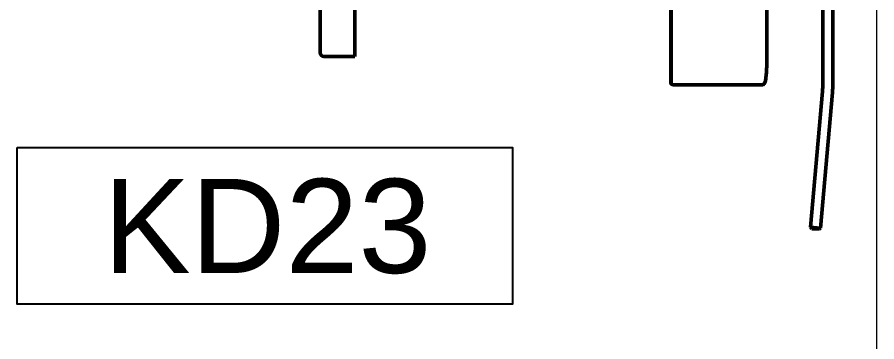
# Model space of a CAD drawing. Extents: x -3873 to 164127, y 7129 to 96529.
# Drawn here: x 52982 to 54353, y 52042 to 52560 of the extents above; entities that cross this region are included whole.
import ezdxf
from ezdxf.enums import TextEntityAlignment as Align

# ---------------------------------------------------------------- set-up
doc = ezdxf.new("R2010")
doc.units = 0
for name, color, linetype in [('KROMEKA', 1, 'CONTINUOUS'), ('LAYOUT-KROMEKA', 1, 'CONTINUOUS'), ('MC_1_2_025', 2, 'CONTINUOUS')]:
    doc.layers.add(name, color=color, linetype=linetype)
doc.layers.add('LAYOUT Kromeka', color=1, linetype='CONTINUOUS', lineweight=5)
doc.layers.add('Visible (ISO)', color=7, linetype='CONTINUOUS', lineweight=50)
doc.styles.add('015_100', font='arial.ttf', dxfattribs={"height": 150})

# ---------------------------------------------------------------- blocks, each defined once
blk = doc.blocks.new('A$C41c53640')
at = {"layer": 'Visible (ISO)', "color": 0}
for p, q in [((281.5, 878), (1169.5, 878)), ((275.5, 833), (275.5, 872)), ((275.5, 833), (275.5, 823)), ((455.5, 823), (275.5, 823)), ((230.5, 315.8), (230.5, 315)), ((413, 318.7), (233.5, 318.7)), ((413, 317.9), (233.5, 317.9)), ((230.5, 243.8), (230.5, 315)), ((230.5, 241), (230.5, 243.8)), ((230.5, 241), (230.5, 172.7)), ((455.5, 165), (279.9, 165)), ((0, 81.8), (1, 93.7)), ((1, 93.7), (3.2, 95.5)), ((3.2, 95.5), (1.8, 79.6)), ((3.2, 95.5), (219.7, 76.6)), ((0, 81.8), (1.8, 79.6)), ((1.8, 79.6), (218.3, 60.6)), ((232.1, 76), (395.5, 76)), ((232.1, 60), (395.5, 60))]:
    blk.add_line(p, q, dxfattribs=at)
for centre, radius, start, end in [((281.5, 872), 6, 90, 180), ((232.1, 218), 142, 265, 270), ((232.1, 218), 158, 265, 270)]:
    blk.add_arc(centre, radius, start, end, dxfattribs=at)
for centre, major_axis, ratio, start_param, end_param in [((233.5, 315.8), (-3, 0), 0.964316, 4.712389, 6.283185), ((233.5, 315), (-3, 0), 0.964316, 4.712389, 6.283185), ((230.5, 213), (138.4, -18.3), 0.320641, 4.827548, 4.832918)]:
    blk.add_ellipse(centre, major_axis=major_axis, ratio=ratio, start_param=start_param, end_param=end_param, dxfattribs=at)
for points, knots in [([(231.5, 170), (231.3, 170.3), (231.1, 170.6), (230.7, 171.5), (230.5, 172.1), (230.5, 172.7)], [1.3128488, 1.3128488, 1.3128488, 1.3128488, 1.517178, 1.517178, 1.8707755, 1.8707755, 1.8707755, 1.8707755]), ([(240.6, 166.9), (240.3, 166.9), (240, 166.9), (237.9, 167.2), (236.2, 167.5), (234.2, 168.2), (233.6, 168.5), (232.5, 169.1), (232, 169.5), (231.6, 169.9), (231.6, 170), (231.5, 170)], [5.103314, 5.103314, 5.103314, 5.103314, 5.188471, 5.188471, 5.755212, 5.755212, 6.039484, 6.039484, 6.323756, 6.323756, 6.357553, 6.357553, 6.357553, 6.357553]), ([(279.9, 165.1), (273.2, 165.1), (266.5, 165.2), (253.6, 165.8), (247.5, 166.2), (241.4, 166.8)], [71.469428, 71.469428, 71.469428, 71.469428, 73.464985, 73.464985, 75.320172, 75.320172, 75.320172, 75.320172])]:
    blk.add_open_spline(points, degree=3, knots=knots, dxfattribs=at)
blk = doc.blocks.new('_KROMEKA_POSNR')
at = {"layer": 'KROMEKA', "linetype": 'Continuous'}
blk.add_lwpolyline([(-3.992, -1.25), (3.912, -1.25), (3.912, 1.25), (-3.992, 1.25)], close=True, dxfattribs=at)
at = {"layer": 'KROMEKA', "linetype": 'Continuous', "style": '015_100'}
blk.add_attdef('POSNR', text='', height=1.5, dxfattribs=at).set_placement((0, 0), align=Align.MIDDLE)

msp = doc.modelspace()

# ---------------------------------------------------------------- linework, layer by layer
at = {"layer": 'LAYOUT Kromeka', "ltscale": 20}
msp.add_line((54353.5, 41869.5), (54353.5, 63607), dxfattribs=at)

# ---------------------------------------------------------------- block references
at = {"layer": 'LAYOUT-KROMEKA', "ltscale": 20, "rotation": 90}
msp.add_blockref('A$C41c53640', (54343.2, 52221.6), dxfattribs=at)
at = {"layer": 'MC_1_2_025', "color": 6, "ltscale": 20}
ref = msp.add_blockref('_KROMEKA_POSNR', (53380.7, 52227.1), dxfattribs=dict(at, xscale=-100, yscale=100, zscale=100, rotation=180))
ref.add_attrib('POSNR', 'KD23', dxfattribs={"layer": 'KROMEKA', "linetype": 'Continuous', "height": 150, "style": '015_100'}).set_placement((53380.7, 52227.1), align=Align.MIDDLE)

doc.saveas('drawing.dxf')
